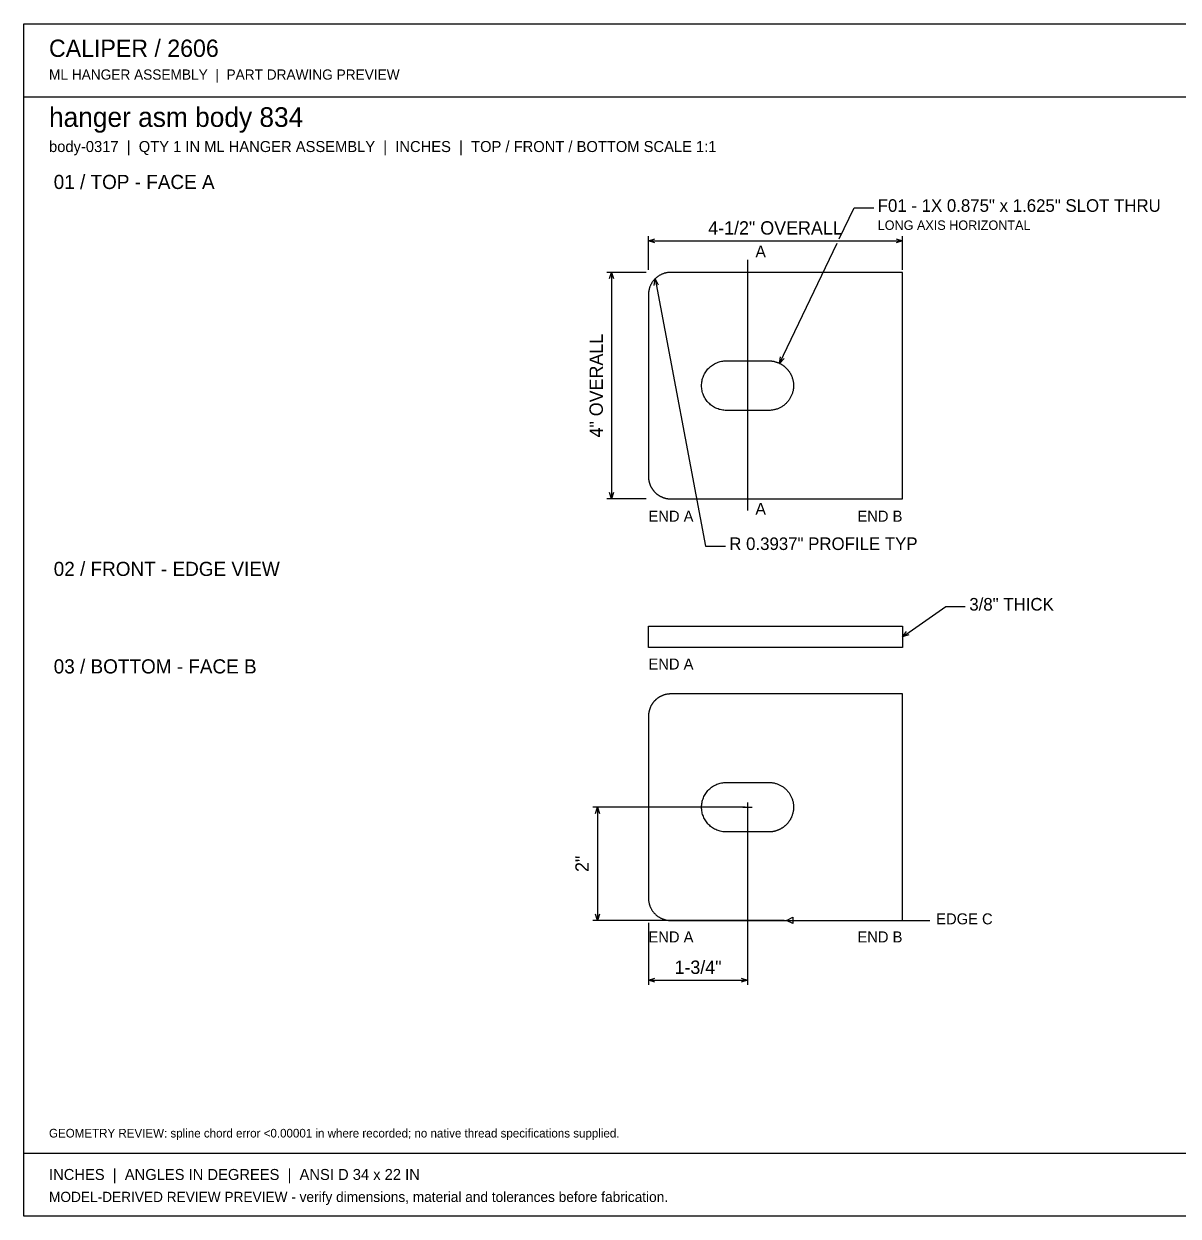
# Model space of a CAD drawing. Header units: inches. Extents: x 0.5 to 33.5, y 0.5 to 21.5.
# Drawn here: x 0.47 to 20.86, y 0.47 to 21.53 of the extents above; entities that cross this region are included whole.
import ezdxf
from ezdxf.enums import TextEntityAlignment as Align

# ---------------------------------------------------------------- set-up
doc = ezdxf.new("R2010")
doc.units = ezdxf.units.IN
doc.header["$MEASUREMENT"] = 0

msp = doc.modelspace()

# ---------------------------------------------------------------- linework, layer by layer
at = {"layer": 'ANNOTATION'}
for p, q in [((14.878, 17.732), (15.139, 18.278)), ((15.139, 18.278), (15.486, 18.278)), ((11.507, 17.181), (11.507, 17.778)), ((11.507, 17.694), (11.618, 17.729)), ((11.507, 17.694), (15.993, 17.694)), ((11.618, 17.66), (11.507, 17.694)), ((15.882, 17.729), (15.993, 17.694)), ((15.993, 17.694), (15.882, 17.66)), ((15.993, 17.181), (15.993, 17.778)), ((13.824, 15.532), (14.842, 17.657)), ((13.257, 17.361), (13.257, 12.931)), ((11.465, 17.139), (10.771, 17.139)), ((10.819, 17.028), (10.854, 17.139)), ((10.854, 17.139), (10.854, 13.139)), ((10.854, 17.139), (10.889, 17.028)), ((11.609, 16.908), (11.622, 17.024)), ((11.622, 17.024), (12.517, 12.306)), ((11.622, 17.024), (11.677, 16.921)), ((13.824, 15.532), (13.841, 15.647)), ((13.904, 15.617), (13.824, 15.532)), ((11.465, 13.139), (10.771, 13.139)), ((10.854, 13.139), (10.819, 13.25)), ((10.889, 13.25), (10.854, 13.139)), ((12.517, 12.306), (12.865, 12.306)), ((15.993, 10.701), (16.757, 11.236)), ((16.757, 11.236), (17.104, 11.236)), ((15.993, 10.701), (16.064, 10.794)), ((16.104, 10.737), (15.993, 10.701)), ((13.215, 7.694), (10.521, 7.694)), ((10.569, 7.583), (10.604, 7.694)), ((10.604, 7.694), (10.604, 5.694)), ((10.604, 7.694), (10.639, 7.583)), ((13.174, 7.694), (13.34, 7.694)), ((13.257, 7.778), (13.257, 7.611)), ((13.257, 7.653), (13.257, 4.556)), ((13.905, 5.694), (10.521, 5.694)), ((10.604, 5.694), (10.569, 5.806)), ((10.639, 5.806), (10.604, 5.694)), ((13.947, 5.694), (14.058, 5.75)), ((13.947, 5.694), (16.479, 5.694)), ((14.058, 5.639), (13.947, 5.694)), ((14.058, 5.75), (14.058, 5.639)), ((11.507, 5.653), (11.507, 4.556)), ((11.507, 4.639), (11.618, 4.674)), ((11.507, 4.639), (13.257, 4.639)), ((11.618, 4.604), (11.507, 4.639)), ((13.146, 4.674), (13.257, 4.639)), ((13.257, 4.639), (13.146, 4.604))]:
    msp.add_line(p, q, dxfattribs=at)
at = {"layer": 'OUTLINE'}
for p, q in [((0.472, 21.528), (33.528, 21.528)), ((0.472, 0.472), (0.472, 21.528)), ((0.472, 20.236), (33.528, 20.236)), ((11.658, 17.056), (11.651, 17.05)), ((11.666, 17.061), (11.658, 17.056)), ((11.674, 17.067), (11.666, 17.061)), ((11.682, 17.073), (11.674, 17.067)), ((11.69, 17.078), (11.682, 17.073)), ((11.698, 17.083), (11.69, 17.078)), ((11.707, 17.088), (11.698, 17.083)), ((11.715, 17.092), (11.707, 17.088)), ((11.724, 17.097), (11.715, 17.092)), ((11.732, 17.101), (11.724, 17.097)), ((11.741, 17.105), (11.732, 17.101)), ((11.75, 17.109), (11.741, 17.105)), ((11.759, 17.113), (11.75, 17.109)), ((11.768, 17.116), (11.759, 17.113)), ((11.777, 17.119), (11.768, 17.116)), ((11.786, 17.122), (11.777, 17.119)), ((11.796, 17.125), (11.786, 17.122)), ((11.805, 17.127), (11.796, 17.125)), ((11.814, 17.129), (11.805, 17.127)), ((11.824, 17.131), (11.814, 17.129)), ((11.833, 17.133), (11.824, 17.131)), ((11.843, 17.135), (11.833, 17.133)), ((11.852, 17.136), (11.843, 17.135)), ((11.862, 17.137), (11.852, 17.136)), ((11.872, 17.138), (11.862, 17.137)), ((11.881, 17.138), (11.872, 17.138)), ((11.891, 17.139), (11.881, 17.138)), ((11.901, 17.139), (11.891, 17.139)), ((15.993, 17.139), (11.901, 17.139)), ((15.993, 13.139), (15.993, 17.139)), ((11.521, 16.85), (11.519, 16.841)), ((11.524, 16.859), (11.521, 16.85)), ((11.527, 16.869), (11.524, 16.859)), ((11.53, 16.878), (11.527, 16.869)), ((11.533, 16.887), (11.53, 16.878)), ((11.537, 16.896), (11.533, 16.887)), ((11.541, 16.905), (11.537, 16.896)), ((11.545, 16.914), (11.541, 16.905)), ((11.549, 16.922), (11.545, 16.914)), ((11.553, 16.931), (11.549, 16.922)), ((11.558, 16.939), (11.553, 16.931)), ((11.563, 16.948), (11.558, 16.939)), ((11.568, 16.956), (11.563, 16.948)), ((11.573, 16.964), (11.568, 16.956)), ((11.579, 16.972), (11.573, 16.964)), ((11.584, 16.98), (11.579, 16.972)), ((11.59, 16.987), (11.584, 16.98)), ((11.596, 16.995), (11.59, 16.987)), ((11.602, 17.002), (11.596, 16.995)), ((11.609, 17.01), (11.602, 17.002)), ((11.615, 17.017), (11.609, 17.01)), ((11.622, 17.024), (11.615, 17.017)), ((11.629, 17.03), (11.622, 17.024)), ((11.636, 17.037), (11.629, 17.03)), ((11.643, 17.043), (11.636, 17.037)), ((11.651, 17.05), (11.643, 17.043)), ((11.508, 16.774), (11.507, 16.765)), ((11.507, 16.765), (11.507, 16.755)), ((11.507, 16.755), (11.507, 16.745)), ((11.507, 16.745), (11.507, 13.533)), ((11.509, 16.784), (11.508, 16.774)), ((11.51, 16.793), (11.509, 16.784)), ((11.511, 16.803), (11.51, 16.793)), ((11.513, 16.812), (11.511, 16.803)), ((11.514, 16.822), (11.513, 16.812)), ((11.516, 16.831), (11.514, 16.822)), ((11.519, 16.841), (11.516, 16.831)), ((12.507, 15.364), (12.518, 15.382)), ((12.518, 15.382), (12.531, 15.4)), ((12.531, 15.4), (12.544, 15.416)), ((12.544, 15.416), (12.558, 15.433)), ((12.558, 15.433), (12.573, 15.448)), ((12.573, 15.448), (12.588, 15.463)), ((12.588, 15.463), (12.604, 15.477)), ((12.604, 15.477), (12.621, 15.49)), ((12.621, 15.49), (12.639, 15.503)), ((12.639, 15.503), (12.657, 15.514)), ((12.657, 15.514), (12.676, 15.525)), ((12.676, 15.525), (12.695, 15.534)), ((12.695, 15.534), (12.714, 15.543)), ((12.714, 15.543), (12.735, 15.551)), ((12.735, 15.551), (12.755, 15.558)), ((12.755, 15.558), (12.776, 15.563)), ((12.776, 15.563), (12.797, 15.568)), ((12.797, 15.568), (12.818, 15.572)), ((12.818, 15.572), (12.839, 15.574)), ((12.839, 15.574), (12.86, 15.576)), ((12.86, 15.576), (12.882, 15.576)), ((12.882, 15.576), (13.632, 15.576)), ((13.632, 15.576), (13.64, 15.576)), ((13.64, 15.576), (13.648, 15.576)), ((13.648, 15.576), (13.656, 15.576)), ((13.656, 15.576), (13.664, 15.575)), ((13.664, 15.575), (13.672, 15.575)), ((13.672, 15.575), (13.68, 15.574)), ((13.68, 15.574), (13.688, 15.573)), ((13.688, 15.573), (13.695, 15.572)), ((13.695, 15.572), (13.703, 15.571)), ((13.703, 15.571), (13.711, 15.569)), ((13.711, 15.569), (13.719, 15.568)), ((13.719, 15.568), (13.727, 15.566)), ((13.727, 15.566), (13.735, 15.564)), ((13.735, 15.564), (13.742, 15.562)), ((13.742, 15.562), (13.75, 15.56)), ((13.75, 15.56), (13.758, 15.558)), ((13.758, 15.558), (13.765, 15.556)), ((13.765, 15.556), (13.773, 15.553)), ((13.773, 15.553), (13.78, 15.55)), ((13.78, 15.55), (13.788, 15.548)), ((13.788, 15.548), (13.795, 15.545)), ((13.795, 15.545), (13.803, 15.542)), ((13.803, 15.542), (13.81, 15.539)), ((13.81, 15.539), (13.817, 15.535)), ((13.817, 15.535), (13.824, 15.532)), ((13.824, 15.532), (13.831, 15.528)), ((13.831, 15.528), (13.838, 15.525)), ((13.838, 15.525), (13.845, 15.521)), ((13.845, 15.521), (13.852, 15.517)), ((13.852, 15.517), (13.859, 15.513)), ((13.859, 15.513), (13.866, 15.509)), ((13.866, 15.509), (13.873, 15.504)), ((13.873, 15.504), (13.879, 15.5)), ((13.879, 15.5), (13.886, 15.495)), ((13.886, 15.495), (13.892, 15.491)), ((13.892, 15.491), (13.899, 15.486)), ((13.899, 15.486), (13.905, 15.481)), ((13.905, 15.481), (13.911, 15.476)), ((13.911, 15.476), (13.917, 15.471)), ((13.917, 15.471), (13.923, 15.465)), ((13.923, 15.465), (13.929, 15.46)), ((13.929, 15.46), (13.935, 15.455)), ((13.935, 15.455), (13.94, 15.449)), ((13.94, 15.449), (13.946, 15.443)), ((13.946, 15.443), (13.952, 15.438)), ((13.952, 15.438), (13.957, 15.432)), ((13.957, 15.432), (13.962, 15.426)), ((13.962, 15.426), (13.967, 15.42)), ((13.967, 15.42), (13.972, 15.414)), ((13.972, 15.414), (13.977, 15.407)), ((13.977, 15.407), (13.982, 15.401)), ((13.982, 15.401), (13.987, 15.395)), ((13.987, 15.395), (13.992, 15.388)), ((13.992, 15.388), (13.996, 15.381)), ((13.996, 15.381), (14, 15.375)), ((14, 15.375), (14.005, 15.368)), ((12.444, 15.139), (12.445, 15.16)), ((12.445, 15.16), (12.447, 15.182)), ((12.447, 15.182), (12.449, 15.203)), ((12.449, 15.203), (12.453, 15.224)), ((12.453, 15.224), (12.458, 15.245)), ((12.458, 15.245), (12.463, 15.266)), ((12.463, 15.266), (12.47, 15.286)), ((12.47, 15.286), (12.478, 15.306)), ((12.478, 15.306), (12.486, 15.326)), ((12.486, 15.326), (12.496, 15.345)), ((12.496, 15.345), (12.507, 15.364)), ((14.005, 15.368), (14.009, 15.361)), ((14.009, 15.361), (14.013, 15.354)), ((14.013, 15.354), (14.017, 15.347)), ((14.017, 15.347), (14.02, 15.34)), ((14.02, 15.34), (14.024, 15.333)), ((14.024, 15.333), (14.027, 15.326)), ((14.027, 15.326), (14.031, 15.319)), ((14.031, 15.319), (14.034, 15.311)), ((14.034, 15.311), (14.039, 15.299)), ((14.039, 15.299), (14.044, 15.286)), ((14.044, 15.286), (14.048, 15.274)), ((14.048, 15.274), (14.052, 15.261)), ((14.052, 15.261), (14.056, 15.248)), ((14.056, 15.248), (14.059, 15.234)), ((14.059, 15.234), (14.062, 15.221)), ((14.062, 15.221), (14.064, 15.208)), ((14.064, 15.208), (14.066, 15.195)), ((14.066, 15.195), (14.067, 15.181)), ((14.067, 15.181), (14.068, 15.168)), ((14.068, 15.168), (14.069, 15.154)), ((12.445, 15.117), (12.444, 15.139)), ((12.447, 15.096), (12.445, 15.117)), ((12.449, 15.075), (12.447, 15.096)), ((12.453, 15.054), (12.449, 15.075)), ((12.458, 15.033), (12.453, 15.054)), ((12.463, 15.012), (12.458, 15.033)), ((12.47, 14.991), (12.463, 15.012)), ((12.478, 14.971), (12.47, 14.991)), ((12.486, 14.952), (12.478, 14.971)), ((12.496, 14.933), (12.486, 14.952)), ((14.03, 14.957), (14.024, 14.945)), ((14.035, 14.97), (14.03, 14.957)), ((14.04, 14.982), (14.035, 14.97)), ((14.045, 14.995), (14.04, 14.982)), ((14.049, 15.008), (14.045, 14.995)), ((14.053, 15.021), (14.049, 15.008)), ((14.057, 15.034), (14.053, 15.021)), ((14.06, 15.047), (14.057, 15.034)), ((14.062, 15.06), (14.06, 15.047)), ((14.064, 15.073), (14.062, 15.06)), ((14.066, 15.087), (14.064, 15.073)), ((14.068, 15.1), (14.066, 15.087)), ((14.069, 15.114), (14.068, 15.1)), ((14.069, 15.154), (14.069, 15.141)), ((14.069, 15.141), (14.069, 15.127)), ((14.069, 15.127), (14.069, 15.114)), ((12.507, 14.914), (12.496, 14.933)), ((12.518, 14.896), (12.507, 14.914)), ((12.531, 14.878), (12.518, 14.896)), ((12.544, 14.861), (12.531, 14.878)), ((12.558, 14.845), (12.544, 14.861)), ((12.573, 14.83), (12.558, 14.845)), ((12.588, 14.815), (12.573, 14.83)), ((12.604, 14.801), (12.588, 14.815)), ((12.621, 14.787), (12.604, 14.801)), ((12.639, 14.775), (12.621, 14.787)), ((12.657, 14.764), (12.639, 14.775)), ((12.676, 14.753), (12.657, 14.764)), ((12.695, 14.743), (12.676, 14.753)), ((12.714, 14.735), (12.695, 14.743)), ((13.815, 14.742), (13.803, 14.736)), ((13.827, 14.747), (13.815, 14.742)), ((13.839, 14.754), (13.827, 14.747)), ((13.851, 14.76), (13.839, 14.754)), ((13.863, 14.767), (13.851, 14.76)), ((13.874, 14.775), (13.863, 14.767)), ((13.885, 14.782), (13.874, 14.775)), ((13.896, 14.79), (13.885, 14.782)), ((13.907, 14.799), (13.896, 14.79)), ((13.917, 14.807), (13.907, 14.799)), ((13.927, 14.816), (13.917, 14.807)), ((13.937, 14.825), (13.927, 14.816)), ((13.947, 14.835), (13.937, 14.825)), ((13.956, 14.845), (13.947, 14.835)), ((13.965, 14.855), (13.956, 14.845)), ((13.973, 14.865), (13.965, 14.855)), ((13.982, 14.876), (13.973, 14.865)), ((13.99, 14.887), (13.982, 14.876)), ((13.997, 14.898), (13.99, 14.887)), ((14.004, 14.91), (13.997, 14.898)), ((14.011, 14.921), (14.004, 14.91)), ((14.018, 14.933), (14.011, 14.921)), ((14.024, 14.945), (14.018, 14.933)), ((12.735, 14.727), (12.714, 14.735)), ((12.755, 14.72), (12.735, 14.727)), ((12.776, 14.715), (12.755, 14.72)), ((12.797, 14.71), (12.776, 14.715)), ((12.818, 14.706), (12.797, 14.71)), ((12.839, 14.703), (12.818, 14.706)), ((12.86, 14.702), (12.839, 14.703)), ((12.882, 14.701), (12.86, 14.702)), ((13.632, 14.701), (12.882, 14.701)), ((13.645, 14.702), (13.632, 14.701)), ((13.659, 14.702), (13.645, 14.702)), ((13.672, 14.703), (13.659, 14.702)), ((13.686, 14.705), (13.672, 14.703)), ((13.699, 14.707), (13.686, 14.705)), ((13.713, 14.709), (13.699, 14.707)), ((13.726, 14.712), (13.713, 14.709)), ((13.739, 14.715), (13.726, 14.712)), ((13.752, 14.718), (13.739, 14.715)), ((13.765, 14.722), (13.752, 14.718)), ((13.778, 14.726), (13.765, 14.722)), ((13.79, 14.731), (13.778, 14.726)), ((13.803, 14.736), (13.79, 14.731)), ((11.507, 13.533), (11.507, 13.53)), ((11.507, 13.53), (11.507, 13.528)), ((11.507, 13.528), (11.507, 13.525)), ((11.507, 13.525), (11.507, 13.523)), ((11.507, 13.523), (11.507, 13.52)), ((11.507, 13.52), (11.507, 13.518)), ((11.507, 13.518), (11.507, 13.515)), ((11.507, 13.515), (11.507, 13.513)), ((11.507, 13.513), (11.508, 13.51)), ((11.508, 13.51), (11.508, 13.508)), ((11.508, 13.508), (11.508, 13.505)), ((11.508, 13.505), (11.508, 13.503)), ((11.508, 13.503), (11.508, 13.5)), ((11.508, 13.5), (11.508, 13.498)), ((11.508, 13.498), (11.509, 13.495)), ((11.509, 13.495), (11.509, 13.493)), ((11.509, 13.493), (11.509, 13.49)), ((11.509, 13.49), (11.509, 13.488)), ((11.509, 13.488), (11.51, 13.485)), ((11.51, 13.485), (11.51, 13.483)), ((11.51, 13.483), (11.51, 13.48)), ((11.51, 13.48), (11.511, 13.478)), ((11.511, 13.478), (11.511, 13.475)), ((11.511, 13.475), (11.511, 13.473)), ((11.511, 13.473), (11.512, 13.47)), ((11.512, 13.47), (11.512, 13.468)), ((11.512, 13.468), (11.513, 13.466)), ((11.513, 13.466), (11.513, 13.463)), ((11.513, 13.463), (11.514, 13.461)), ((11.514, 13.461), (11.514, 13.458)), ((11.514, 13.458), (11.514, 13.456)), ((11.514, 13.456), (11.515, 13.453)), ((11.515, 13.453), (11.515, 13.451)), ((11.515, 13.451), (11.516, 13.448)), ((11.516, 13.448), (11.517, 13.446)), ((11.517, 13.446), (11.517, 13.444)), ((11.517, 13.444), (11.518, 13.441)), ((11.518, 13.441), (11.518, 13.439)), ((11.518, 13.439), (11.519, 13.436)), ((11.519, 13.436), (11.519, 13.434)), ((11.519, 13.434), (11.52, 13.431)), ((11.52, 13.431), (11.521, 13.429)), ((11.521, 13.429), (11.521, 13.427)), ((11.521, 13.427), (11.522, 13.424)), ((11.522, 13.424), (11.523, 13.422)), ((11.523, 13.422), (11.524, 13.419)), ((11.524, 13.419), (11.524, 13.417)), ((11.524, 13.417), (11.525, 13.415)), ((11.525, 13.415), (11.526, 13.412)), ((11.526, 13.412), (11.527, 13.41)), ((11.527, 13.41), (11.527, 13.408)), ((11.527, 13.408), (11.528, 13.405)), ((11.528, 13.405), (11.529, 13.403)), ((11.529, 13.403), (11.53, 13.4)), ((11.53, 13.4), (11.531, 13.398)), ((11.531, 13.398), (11.531, 13.396)), ((11.531, 13.396), (11.532, 13.393)), ((11.532, 13.393), (11.533, 13.391)), ((11.533, 13.391), (11.534, 13.389)), ((11.534, 13.389), (11.535, 13.386)), ((11.535, 13.386), (11.536, 13.384)), ((11.536, 13.384), (11.537, 13.382)), ((11.537, 13.382), (11.538, 13.38)), ((11.538, 13.38), (11.539, 13.377)), ((11.539, 13.377), (11.542, 13.371)), ((11.542, 13.371), (11.545, 13.364)), ((11.545, 13.364), (11.548, 13.358)), ((11.548, 13.358), (11.551, 13.351)), ((11.551, 13.351), (11.554, 13.345)), ((11.554, 13.345), (11.558, 13.339)), ((11.558, 13.339), (11.562, 13.333)), ((11.562, 13.333), (11.565, 13.326)), ((11.565, 13.326), (11.569, 13.32)), ((11.569, 13.32), (11.573, 13.314)), ((11.573, 13.314), (11.577, 13.308)), ((11.577, 13.308), (11.581, 13.303)), ((11.581, 13.303), (11.585, 13.297)), ((11.585, 13.297), (11.59, 13.291)), ((11.59, 13.291), (11.594, 13.285)), ((11.594, 13.285), (11.599, 13.28)), ((11.599, 13.28), (11.603, 13.274)), ((11.603, 13.274), (11.608, 13.269)), ((11.608, 13.269), (11.613, 13.264)), ((11.613, 13.264), (11.618, 13.259)), ((11.618, 13.259), (11.623, 13.254)), ((11.623, 13.254), (11.628, 13.248)), ((11.628, 13.248), (11.633, 13.244)), ((11.633, 13.244), (11.639, 13.239)), ((11.639, 13.239), (11.644, 13.234)), ((11.644, 13.234), (11.649, 13.229)), ((11.649, 13.229), (11.655, 13.225)), ((11.655, 13.225), (11.661, 13.22)), ((11.661, 13.22), (11.666, 13.216)), ((11.666, 13.216), (11.672, 13.212)), ((11.672, 13.212), (11.678, 13.208)), ((11.678, 13.208), (11.684, 13.204)), ((11.684, 13.204), (11.69, 13.2)), ((11.69, 13.2), (11.696, 13.196)), ((11.696, 13.196), (11.702, 13.193)), ((11.702, 13.193), (11.708, 13.189)), ((11.708, 13.189), (11.715, 13.186)), ((11.715, 13.186), (11.721, 13.182)), ((11.721, 13.182), (11.728, 13.179)), ((11.728, 13.179), (11.734, 13.176)), ((11.734, 13.176), (11.741, 13.173)), ((11.741, 13.173), (11.747, 13.17)), ((11.747, 13.17), (11.754, 13.167)), ((11.754, 13.167), (11.76, 13.165)), ((11.76, 13.165), (11.767, 13.162)), ((11.767, 13.162), (11.774, 13.16)), ((11.774, 13.16), (11.781, 13.158)), ((11.781, 13.158), (11.788, 13.155)), ((11.788, 13.155), (11.794, 13.153)), ((11.794, 13.153), (11.801, 13.152)), ((11.801, 13.152), (11.808, 13.15)), ((11.808, 13.15), (11.815, 13.148)), ((11.815, 13.148), (11.822, 13.147)), ((11.822, 13.147), (11.829, 13.145)), ((11.829, 13.145), (11.836, 13.144)), ((11.836, 13.144), (11.843, 13.143)), ((11.843, 13.143), (11.851, 13.142)), ((11.851, 13.142), (11.858, 13.141)), ((11.858, 13.141), (11.865, 13.141)), ((11.865, 13.141), (11.872, 13.14)), ((11.872, 13.14), (11.879, 13.139)), ((11.879, 13.139), (11.886, 13.139)), ((11.886, 13.139), (11.893, 13.139)), ((11.893, 13.139), (11.901, 13.139)), ((11.901, 13.139), (15.993, 13.139)), ((11.507, 10.889), (15.993, 10.889)), ((11.507, 10.514), (11.507, 10.889)), ((15.993, 10.889), (15.993, 10.514)), ((15.993, 10.514), (11.507, 10.514)), ((11.822, 9.687), (11.815, 9.685)), ((11.829, 9.688), (11.822, 9.687)), ((11.836, 9.689), (11.829, 9.688)), ((11.843, 9.69), (11.836, 9.689)), ((11.851, 9.691), (11.843, 9.69)), ((11.858, 9.692), (11.851, 9.691)), ((11.865, 9.693), (11.858, 9.692)), ((11.872, 9.693), (11.865, 9.693)), ((11.879, 9.694), (11.872, 9.693)), ((11.886, 9.694), (11.879, 9.694)), ((11.893, 9.694), (11.886, 9.694)), ((11.901, 9.694), (11.893, 9.694)), ((15.993, 9.694), (11.901, 9.694)), ((15.993, 5.694), (15.993, 9.694)), ((11.548, 9.476), (11.545, 9.469)), ((11.551, 9.482), (11.548, 9.476)), ((11.554, 9.488), (11.551, 9.482)), ((11.558, 9.495), (11.554, 9.488)), ((11.562, 9.501), (11.558, 9.495)), ((11.565, 9.507), (11.562, 9.501)), ((11.569, 9.513), (11.565, 9.507)), ((11.573, 9.519), (11.569, 9.513)), ((11.577, 9.525), (11.573, 9.519)), ((11.581, 9.531), (11.577, 9.525)), ((11.585, 9.537), (11.581, 9.531)), ((11.59, 9.542), (11.585, 9.537)), ((11.594, 9.548), (11.59, 9.542)), ((11.599, 9.553), (11.594, 9.548)), ((11.603, 9.559), (11.599, 9.553)), ((11.608, 9.564), (11.603, 9.559)), ((11.613, 9.57), (11.608, 9.564)), ((11.618, 9.575), (11.613, 9.57)), ((11.623, 9.58), (11.618, 9.575)), ((11.628, 9.585), (11.623, 9.58)), ((11.633, 9.59), (11.628, 9.585)), ((11.639, 9.595), (11.633, 9.59)), ((11.644, 9.599), (11.639, 9.595)), ((11.649, 9.604), (11.644, 9.599)), ((11.655, 9.608), (11.649, 9.604)), ((11.661, 9.613), (11.655, 9.608)), ((11.666, 9.617), (11.661, 9.613)), ((11.672, 9.621), (11.666, 9.617)), ((11.678, 9.625), (11.672, 9.621)), ((11.684, 9.629), (11.678, 9.625)), ((11.69, 9.633), (11.684, 9.629)), ((11.696, 9.637), (11.69, 9.633)), ((11.702, 9.641), (11.696, 9.637)), ((11.708, 9.644), (11.702, 9.641)), ((11.715, 9.648), (11.708, 9.644)), ((11.721, 9.651), (11.715, 9.648)), ((11.728, 9.654), (11.721, 9.651)), ((11.734, 9.657), (11.728, 9.654)), ((11.741, 9.66), (11.734, 9.657)), ((11.747, 9.663), (11.741, 9.66)), ((11.754, 9.666), (11.747, 9.663)), ((11.76, 9.669), (11.754, 9.666)), ((11.767, 9.671), (11.76, 9.669)), ((11.774, 9.673), (11.767, 9.671)), ((11.781, 9.676), (11.774, 9.673)), ((11.788, 9.678), (11.781, 9.676)), ((11.794, 9.68), (11.788, 9.678)), ((11.801, 9.682), (11.794, 9.68)), ((11.808, 9.683), (11.801, 9.682)), ((11.815, 9.685), (11.808, 9.683)), ((11.508, 9.323), (11.507, 9.321)), ((11.507, 9.321), (11.507, 9.318)), ((11.507, 9.318), (11.507, 9.316)), ((11.507, 9.316), (11.507, 9.313)), ((11.507, 9.313), (11.507, 9.311)), ((11.507, 9.311), (11.507, 9.308)), ((11.507, 9.308), (11.507, 9.306)), ((11.507, 9.306), (11.507, 9.303)), ((11.507, 9.303), (11.507, 9.301)), ((11.507, 9.301), (11.507, 6.088)), ((11.509, 9.338), (11.508, 9.336)), ((11.508, 9.336), (11.508, 9.333)), ((11.508, 9.333), (11.508, 9.331)), ((11.508, 9.331), (11.508, 9.328)), ((11.508, 9.328), (11.508, 9.326)), ((11.508, 9.326), (11.508, 9.323)), ((11.51, 9.348), (11.509, 9.346)), ((11.509, 9.346), (11.509, 9.343)), ((11.509, 9.343), (11.509, 9.341)), ((11.509, 9.341), (11.509, 9.338)), ((11.511, 9.355), (11.51, 9.353)), ((11.51, 9.353), (11.51, 9.351)), ((11.51, 9.351), (11.51, 9.348)), ((11.512, 9.363), (11.511, 9.36)), ((11.511, 9.36), (11.511, 9.358)), ((11.511, 9.358), (11.511, 9.355)), ((11.513, 9.368), (11.512, 9.365)), ((11.512, 9.365), (11.512, 9.363)), ((11.514, 9.373), (11.513, 9.37)), ((11.513, 9.37), (11.513, 9.368)), ((11.515, 9.38), (11.514, 9.378)), ((11.514, 9.378), (11.514, 9.375)), ((11.514, 9.375), (11.514, 9.373)), ((11.516, 9.385), (11.515, 9.382)), ((11.515, 9.382), (11.515, 9.38)), ((11.517, 9.387), (11.516, 9.385)), ((11.518, 9.392), (11.517, 9.39)), ((11.517, 9.39), (11.517, 9.387)), ((11.519, 9.397), (11.518, 9.395)), ((11.518, 9.395), (11.518, 9.392)), ((11.52, 9.402), (11.519, 9.399)), ((11.519, 9.399), (11.519, 9.397)), ((11.521, 9.404), (11.52, 9.402)), ((11.522, 9.409), (11.521, 9.407)), ((11.521, 9.407), (11.521, 9.404)), ((11.523, 9.411), (11.522, 9.409)), ((11.524, 9.414), (11.523, 9.411)), ((11.525, 9.419), (11.524, 9.416)), ((11.524, 9.416), (11.524, 9.414)), ((11.526, 9.421), (11.525, 9.419)), ((11.527, 9.423), (11.526, 9.421)), ((11.528, 9.428), (11.527, 9.426)), ((11.527, 9.426), (11.527, 9.423)), ((11.529, 9.43), (11.528, 9.428)), ((11.53, 9.433), (11.529, 9.43)), ((11.531, 9.435), (11.53, 9.433)), ((11.532, 9.44), (11.531, 9.438)), ((11.531, 9.438), (11.531, 9.435)), ((11.533, 9.442), (11.532, 9.44)), ((11.534, 9.445), (11.533, 9.442)), ((11.535, 9.447), (11.534, 9.445)), ((11.536, 9.449), (11.535, 9.447)), ((11.537, 9.451), (11.536, 9.449)), ((11.538, 9.454), (11.537, 9.451)), ((11.539, 9.456), (11.538, 9.454)), ((11.542, 9.463), (11.539, 9.456)), ((11.545, 9.469), (11.542, 9.463)), ((12.558, 7.988), (12.573, 8.004)), ((12.573, 8.004), (12.588, 8.019)), ((12.588, 8.019), (12.604, 8.033)), ((12.604, 8.033), (12.621, 8.046)), ((12.621, 8.046), (12.639, 8.058)), ((12.639, 8.058), (12.657, 8.07)), ((12.657, 8.07), (12.676, 8.08)), ((12.676, 8.08), (12.695, 8.09)), ((12.695, 8.09), (12.714, 8.099)), ((12.714, 8.099), (12.735, 8.106)), ((12.735, 8.106), (12.755, 8.113)), ((12.755, 8.113), (12.776, 8.119)), ((12.776, 8.119), (12.797, 8.124)), ((12.797, 8.124), (12.818, 8.127)), ((12.818, 8.127), (12.839, 8.13)), ((12.839, 8.13), (12.86, 8.131)), ((12.86, 8.131), (12.882, 8.132)), ((12.882, 8.132), (13.632, 8.132)), ((13.632, 8.132), (13.645, 8.132)), ((13.645, 8.132), (13.659, 8.131)), ((13.659, 8.131), (13.672, 8.13)), ((13.672, 8.13), (13.686, 8.129)), ((13.686, 8.129), (13.699, 8.127)), ((13.699, 8.127), (13.713, 8.124)), ((13.713, 8.124), (13.726, 8.122)), ((13.726, 8.122), (13.739, 8.119)), ((13.739, 8.119), (13.752, 8.115)), ((13.752, 8.115), (13.765, 8.111)), ((13.765, 8.111), (13.778, 8.107)), ((13.778, 8.107), (13.79, 8.102)), ((13.79, 8.102), (13.803, 8.097)), ((13.803, 8.097), (13.815, 8.092)), ((13.815, 8.092), (13.827, 8.086)), ((13.827, 8.086), (13.839, 8.08)), ((13.839, 8.08), (13.851, 8.073)), ((13.851, 8.073), (13.863, 8.066)), ((13.863, 8.066), (13.874, 8.059)), ((13.874, 8.059), (13.885, 8.051)), ((13.885, 8.051), (13.896, 8.043)), ((13.896, 8.043), (13.907, 8.035)), ((13.907, 8.035), (13.917, 8.026)), ((13.917, 8.026), (13.927, 8.017)), ((13.927, 8.017), (13.937, 8.008)), ((13.937, 8.008), (13.947, 7.998)), ((12.453, 7.78), (12.458, 7.801)), ((12.458, 7.801), (12.463, 7.821)), ((12.463, 7.821), (12.47, 7.842)), ((12.47, 7.842), (12.478, 7.862)), ((12.478, 7.862), (12.486, 7.881)), ((12.486, 7.881), (12.496, 7.901)), ((12.496, 7.901), (12.507, 7.919)), ((12.507, 7.919), (12.518, 7.938)), ((12.518, 7.938), (12.531, 7.955)), ((12.531, 7.955), (12.544, 7.972)), ((12.544, 7.972), (12.558, 7.988)), ((13.947, 7.998), (13.956, 7.988)), ((13.956, 7.988), (13.965, 7.978)), ((13.965, 7.978), (13.973, 7.968)), ((13.973, 7.968), (13.982, 7.957)), ((13.982, 7.957), (13.99, 7.946)), ((13.99, 7.946), (13.997, 7.935)), ((13.997, 7.935), (14.004, 7.924)), ((14.004, 7.924), (14.011, 7.912)), ((14.011, 7.912), (14.018, 7.9)), ((14.018, 7.9), (14.024, 7.888)), ((14.024, 7.888), (14.03, 7.876)), ((14.03, 7.876), (14.035, 7.864)), ((14.035, 7.864), (14.04, 7.851)), ((14.04, 7.851), (14.045, 7.839)), ((14.045, 7.839), (14.049, 7.826)), ((14.049, 7.826), (14.053, 7.813)), ((14.053, 7.813), (14.057, 7.8)), ((14.057, 7.8), (14.06, 7.787)), ((12.444, 7.694), (12.445, 7.716)), ((12.445, 7.673), (12.444, 7.694)), ((12.445, 7.716), (12.447, 7.737)), ((12.447, 7.652), (12.445, 7.673)), ((12.447, 7.737), (12.449, 7.759)), ((12.449, 7.63), (12.447, 7.652)), ((12.449, 7.759), (12.453, 7.78)), ((12.453, 7.609), (12.449, 7.63)), ((12.458, 7.588), (12.453, 7.609)), ((12.463, 7.567), (12.458, 7.588)), ((14.056, 7.586), (14.052, 7.573)), ((14.059, 7.599), (14.056, 7.586)), ((14.062, 7.612), (14.059, 7.599)), ((14.06, 7.787), (14.062, 7.773)), ((14.062, 7.773), (14.064, 7.76)), ((14.064, 7.625), (14.062, 7.612)), ((14.064, 7.76), (14.066, 7.747)), ((14.066, 7.639), (14.064, 7.625)), ((14.066, 7.747), (14.068, 7.733)), ((14.067, 7.652), (14.066, 7.639)), ((14.068, 7.666), (14.067, 7.652)), ((14.068, 7.733), (14.069, 7.72)), ((14.069, 7.679), (14.068, 7.666)), ((14.069, 7.72), (14.069, 7.706)), ((14.069, 7.706), (14.069, 7.693)), ((14.069, 7.693), (14.069, 7.679)), ((12.47, 7.547), (12.463, 7.567)), ((12.478, 7.527), (12.47, 7.547)), ((12.486, 7.507), (12.478, 7.527)), ((12.496, 7.488), (12.486, 7.507)), ((12.507, 7.47), (12.496, 7.488)), ((12.518, 7.451), (12.507, 7.47)), ((12.531, 7.434), (12.518, 7.451)), ((12.544, 7.417), (12.531, 7.434)), ((12.558, 7.401), (12.544, 7.417)), ((12.573, 7.385), (12.558, 7.401)), ((12.588, 7.37), (12.573, 7.385)), ((12.604, 7.356), (12.588, 7.37)), ((13.929, 7.373), (13.923, 7.368)), ((13.935, 7.379), (13.929, 7.373)), ((13.94, 7.384), (13.935, 7.379)), ((13.946, 7.39), (13.94, 7.384)), ((13.952, 7.396), (13.946, 7.39)), ((13.957, 7.402), (13.952, 7.396)), ((13.962, 7.408), (13.957, 7.402)), ((13.967, 7.414), (13.962, 7.408)), ((13.972, 7.42), (13.967, 7.414)), ((13.977, 7.426), (13.972, 7.42)), ((13.982, 7.432), (13.977, 7.426)), ((13.987, 7.439), (13.982, 7.432)), ((13.992, 7.445), (13.987, 7.439)), ((13.996, 7.452), (13.992, 7.445)), ((14, 7.459), (13.996, 7.452)), ((14.005, 7.465), (14, 7.459)), ((14.009, 7.472), (14.005, 7.465)), ((14.013, 7.479), (14.009, 7.472)), ((14.017, 7.486), (14.013, 7.479)), ((14.02, 7.493), (14.017, 7.486)), ((14.024, 7.5), (14.02, 7.493)), ((14.027, 7.507), (14.024, 7.5)), ((14.031, 7.515), (14.027, 7.507)), ((14.034, 7.522), (14.031, 7.515)), ((14.039, 7.534), (14.034, 7.522)), ((14.044, 7.547), (14.039, 7.534)), ((14.048, 7.56), (14.044, 7.547)), ((14.052, 7.573), (14.048, 7.56)), ((12.621, 7.343), (12.604, 7.356)), ((12.639, 7.331), (12.621, 7.343)), ((12.657, 7.319), (12.639, 7.331)), ((12.676, 7.309), (12.657, 7.319)), ((12.695, 7.299), (12.676, 7.309)), ((12.714, 7.29), (12.695, 7.299)), ((12.735, 7.283), (12.714, 7.29)), ((12.755, 7.276), (12.735, 7.283)), ((12.776, 7.27), (12.755, 7.276)), ((12.797, 7.265), (12.776, 7.27)), ((12.818, 7.262), (12.797, 7.265)), ((12.839, 7.259), (12.818, 7.262)), ((12.86, 7.257), (12.839, 7.259)), ((12.882, 7.257), (12.86, 7.257)), ((13.632, 7.257), (12.882, 7.257)), ((13.64, 7.257), (13.632, 7.257)), ((13.648, 7.257), (13.64, 7.257)), ((13.656, 7.258), (13.648, 7.257)), ((13.664, 7.258), (13.656, 7.258)), ((13.672, 7.259), (13.664, 7.258)), ((13.68, 7.26), (13.672, 7.259)), ((13.688, 7.26), (13.68, 7.26)), ((13.695, 7.262), (13.688, 7.26)), ((13.703, 7.263), (13.695, 7.262)), ((13.711, 7.264), (13.703, 7.263)), ((13.719, 7.266), (13.711, 7.264)), ((13.727, 7.267), (13.719, 7.266)), ((13.735, 7.269), (13.727, 7.267)), ((13.742, 7.271), (13.735, 7.269)), ((13.75, 7.273), (13.742, 7.271)), ((13.758, 7.275), (13.75, 7.273)), ((13.765, 7.278), (13.758, 7.275)), ((13.773, 7.28), (13.765, 7.278)), ((13.78, 7.283), (13.773, 7.28)), ((13.788, 7.286), (13.78, 7.283)), ((13.795, 7.289), (13.788, 7.286)), ((13.803, 7.292), (13.795, 7.289)), ((13.81, 7.295), (13.803, 7.292)), ((13.817, 7.298), (13.81, 7.295)), ((13.824, 7.301), (13.817, 7.298)), ((13.831, 7.305), (13.824, 7.301)), ((13.838, 7.309), (13.831, 7.305)), ((13.845, 7.313), (13.838, 7.309)), ((13.852, 7.317), (13.845, 7.313)), ((13.859, 7.321), (13.852, 7.317)), ((13.866, 7.325), (13.859, 7.321)), ((13.873, 7.329), (13.866, 7.325)), ((13.879, 7.334), (13.873, 7.329)), ((13.886, 7.338), (13.879, 7.334)), ((13.892, 7.343), (13.886, 7.338)), ((13.899, 7.348), (13.892, 7.343)), ((13.905, 7.353), (13.899, 7.348)), ((13.911, 7.358), (13.905, 7.353)), ((13.917, 7.363), (13.911, 7.358)), ((13.923, 7.368), (13.917, 7.363)), ((11.507, 6.088), (11.507, 6.078)), ((11.507, 6.078), (11.507, 6.069)), ((11.507, 6.069), (11.508, 6.059)), ((11.508, 6.059), (11.509, 6.05)), ((11.509, 6.05), (11.51, 6.04)), ((11.51, 6.04), (11.511, 6.03)), ((11.511, 6.03), (11.513, 6.021)), ((11.513, 6.021), (11.514, 6.011)), ((11.514, 6.011), (11.516, 6.002)), ((11.516, 6.002), (11.519, 5.992)), ((11.519, 5.992), (11.521, 5.983)), ((11.521, 5.983), (11.524, 5.974)), ((11.524, 5.974), (11.527, 5.965)), ((11.527, 5.965), (11.53, 5.956)), ((11.53, 5.956), (11.533, 5.946)), ((11.533, 5.946), (11.537, 5.937)), ((11.537, 5.937), (11.541, 5.929)), ((11.541, 5.929), (11.545, 5.92)), ((11.545, 5.92), (11.549, 5.911)), ((11.549, 5.911), (11.553, 5.903)), ((11.553, 5.903), (11.558, 5.894)), ((11.558, 5.894), (11.563, 5.886)), ((11.563, 5.886), (11.568, 5.878)), ((11.568, 5.878), (11.573, 5.869)), ((11.573, 5.869), (11.579, 5.861)), ((11.579, 5.861), (11.584, 5.854)), ((11.584, 5.854), (11.59, 5.846)), ((11.59, 5.846), (11.596, 5.838)), ((11.596, 5.838), (11.602, 5.831)), ((11.602, 5.831), (11.609, 5.824)), ((11.609, 5.824), (11.615, 5.817)), ((11.615, 5.817), (11.622, 5.81)), ((11.622, 5.81), (11.629, 5.803)), ((11.629, 5.803), (11.636, 5.796)), ((11.636, 5.796), (11.643, 5.79)), ((11.643, 5.79), (11.651, 5.784)), ((11.651, 5.784), (11.658, 5.778)), ((11.658, 5.778), (11.666, 5.772)), ((11.666, 5.772), (11.674, 5.766)), ((11.674, 5.766), (11.682, 5.761)), ((11.682, 5.761), (11.69, 5.756)), ((11.69, 5.756), (11.698, 5.75)), ((11.698, 5.75), (11.707, 5.746)), ((11.707, 5.746), (11.715, 5.741)), ((11.715, 5.741), (11.724, 5.736)), ((11.724, 5.736), (11.732, 5.732)), ((11.732, 5.732), (11.741, 5.728)), ((11.741, 5.728), (11.75, 5.724)), ((11.75, 5.724), (11.759, 5.721)), ((11.759, 5.721), (11.768, 5.717)), ((11.768, 5.717), (11.777, 5.714)), ((11.777, 5.714), (11.786, 5.711)), ((11.786, 5.711), (11.796, 5.709)), ((11.796, 5.709), (11.805, 5.706)), ((11.805, 5.706), (11.814, 5.704)), ((11.814, 5.704), (11.824, 5.702)), ((11.824, 5.702), (11.833, 5.7)), ((11.833, 5.7), (11.843, 5.699)), ((11.843, 5.699), (11.852, 5.697)), ((11.852, 5.697), (11.862, 5.696)), ((11.862, 5.696), (11.872, 5.696)), ((11.872, 5.696), (11.881, 5.695)), ((11.881, 5.695), (11.891, 5.695)), ((11.891, 5.695), (11.901, 5.694)), ((11.901, 5.694), (15.993, 5.694)), ((0.472, 1.583), (33.528, 1.583)), ((33.528, 0.472), (0.472, 0.472))]:
    msp.add_line(p, q, dxfattribs=at)

# ---------------------------------------------------------------- texts
at = {"layer": 'ANNOTATION'}
for s, height, p in [('CALIPER / 2606', 0.30556, (0.917, 20.944)), ('ML HANGER ASSEMBLY  |  PART DRAWING PREVIEW', 0.18056, (0.917, 20.542)), ('hanger asm body 834', 0.34722, (0.917, 19.708)), ('body-0317  |  QTY 1 IN ML HANGER ASSEMBLY  |  INCHES  |  TOP / FRONT / BOTTOM SCALE 1:1', 0.19444, (0.917, 19.264)), ('01 / TOP - FACE A', 0.25, (1, 18.611)), ('F01 - 1X 0.875" x 1.625" SLOT THRU', 0.22222, (15.556, 18.208)), ('LONG AXIS HORIZONTAL', 0.16667, (15.556, 17.889)), ('A', 0.208, (13.396, 17.403)), ('A', 0.208, (13.396, 12.861)), ('END A', 0.1944, (11.507, 12.736)), ('R 0.3937" PROFILE TYP', 0.22222, (12.934, 12.236)), ('02 / FRONT - EDGE VIEW', 0.25, (1, 11.778)), ('3/8" THICK', 0.2222, (17.174, 11.167)), ('03 / BOTTOM - FACE B', 0.25, (1, 10.056)), ('END A', 0.1944, (11.507, 10.125)), ('EDGE C', 0.1944, (16.59, 5.625)), ('END A', 0.1944, (11.507, 5.306)), ('GEOMETRY REVIEW: spline chord error <0.00001 in where recorded; no native thread specifications supplied.', 0.152778, (0.917, 1.861)), ('INCHES  |  ANGLES IN DEGREES  |  ANSI D 34 x 22 IN', 0.19444, (0.917, 1.111)), ('MODEL-DERIVED REVIEW PREVIEW - verify dimensions, material and tolerances before fabrication.', 0.18056, (0.917, 0.722))]:
    msp.add_text(s, height=height, dxfattribs=at).set_placement(p)
for s, height, p in [('4-1/2" OVERALL', 0.23611, (13.75, 17.806)), ('1-3/4"', 0.2361, (12.382, 4.75))]:
    msp.add_text(s, height=height, dxfattribs=at).set_placement(p, align=Align.CENTER)
for s, p in [('4" OVERALL', (10.701, 15.139)), ('2"', (10.451, 6.694))]:
    msp.add_text(s, height=0.2361, rotation=90, dxfattribs=at).set_placement(p, align=Align.CENTER)
for p in [(15.993, 12.736), (15.993, 5.306)]:
    msp.add_text('END B', height=0.1944, dxfattribs=at).set_placement(p, align=Align.RIGHT)

doc.saveas('drawing.dxf')
